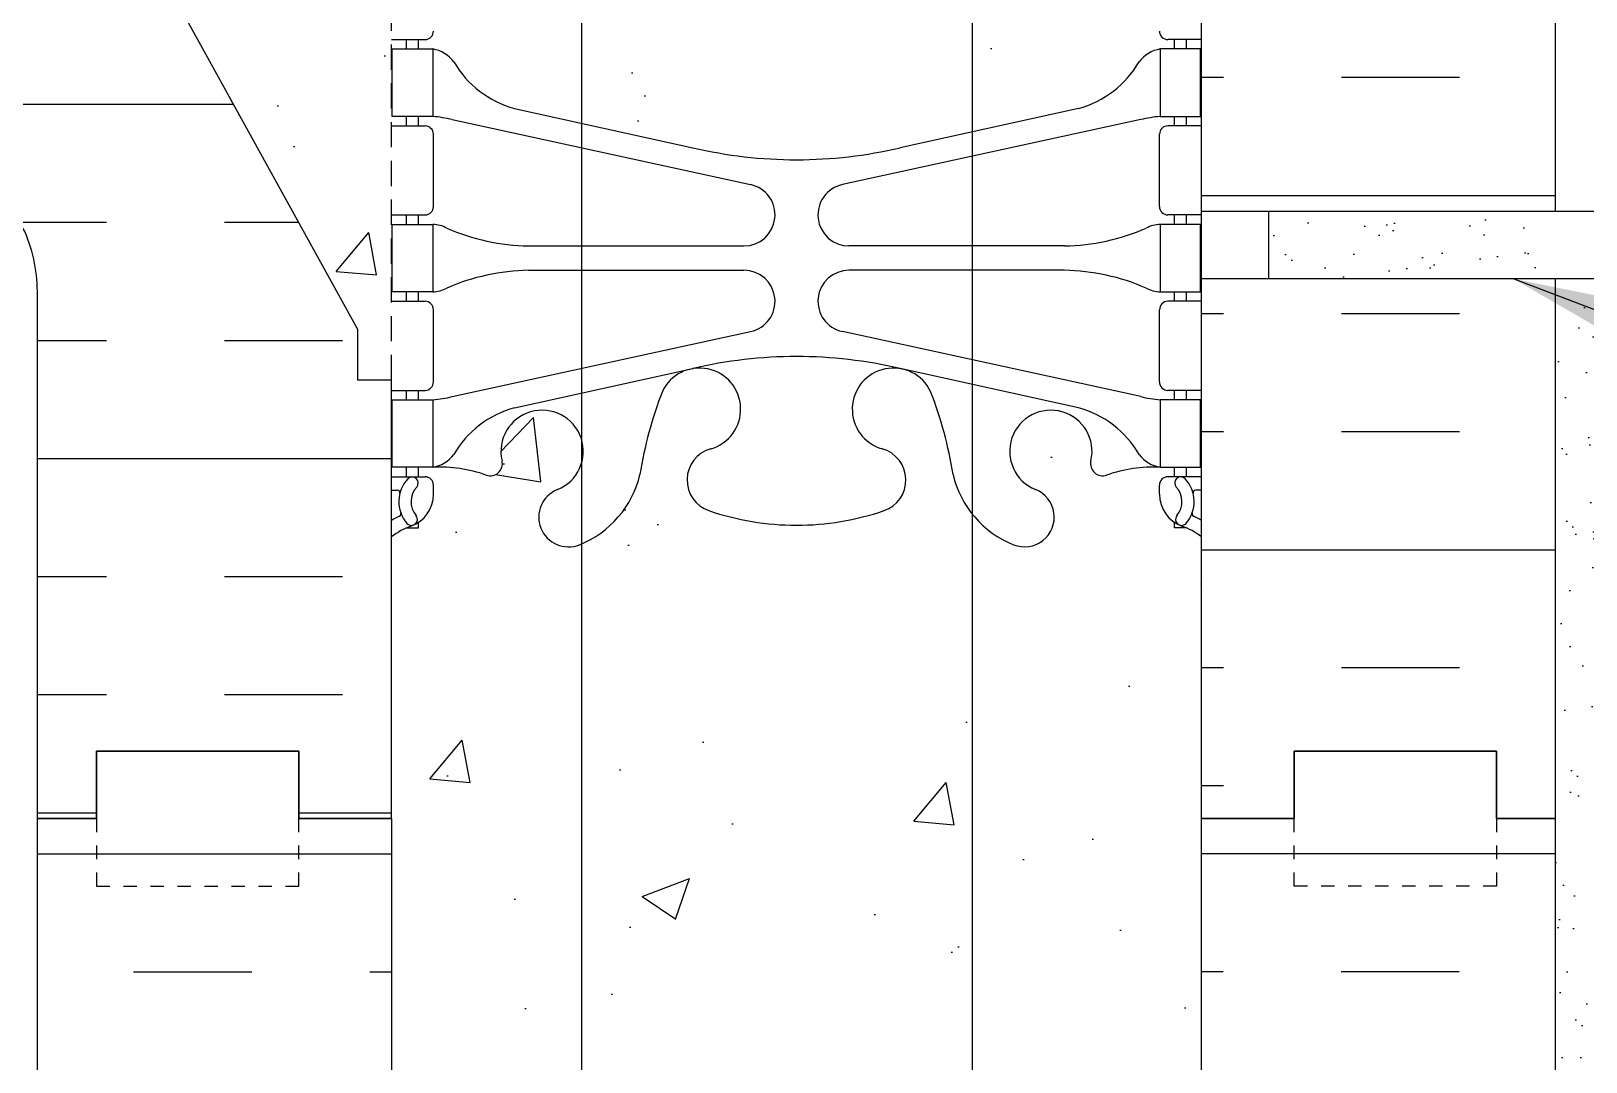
# Model space of a CAD drawing. Header units: inches. Extents: x 170.2 to 226, y 104.2 to 188.
# Drawn here: x 189.57 to 201.09, y 140.17 to 147.81 of the extents above; entities that cross this region are included whole.
import ezdxf

# ---------------------------------------------------------------- set-up
doc = ezdxf.new("R2010")
doc.units = ezdxf.units.IN
doc.header["$LTSCALE"] = 0.5
doc.header["$MEASUREMENT"] = 0
doc.linetypes.add('DASHED2', pattern=[0.375, 0.25, -0.125])
doc.linetypes.add('HIDDEN2', pattern=[0.1875, 0.125, -0.0625])
for name, color, linetype in [('HATCH', 12, 'Continuous'), ('Hidden2', 12, 'HIDDEN2'), ('line25', 2, 'Continuous'), ('LINE3', 3, 'Continuous'), ('LINE50', 5, 'Continuous'), ('LINE9', 9, 'Continuous'), ('TEXT', 4, 'Continuous'), ('Web_Edge', 9, 'Continuous')]:
    doc.layers.add(name, color=color, linetype=linetype)
doc.styles.add('DIM', font='romans.shx', dxfattribs={"width": 0.7})
doc.dimstyles.new('ext_12', dxfattribs={"dimscale": 12, "dimtxt": 0.075, "dimasz": 0.09375, "dimexe": 0.09375, "dimexo": 0.0625, "dimgap": 0.0625, "dimtad": 1, "dimdec": 1, "dimzin": 2, "dimdsep": 46, "dimlunit": 4, "dimtxsty": 'DIM', "dimcen": 0.09, "dimdle": 0.09375, "dimclrt": 4, "dimadec": 0, "dimazin": 0, "dimtfac": 1, "dimtdec": 1, "dimtmove": 2, "dimatfit": 3, "dimfxl": 1, "dimfrac": 2, "dimtolj": 1, "dimtzin": 0, "dimarcsym": 0})

msp = doc.modelspace()

# ---------------------------------------------------------------- hatches: boundary and pattern name
at = {"layer": 'HATCH'}
h = msp.add_hatch(dxfattribs=at)
h.set_pattern_fill('AR-CONC', color=256, scale=0.5)
h.set_pattern_definition([(49.99999999999999, (0, 0), (3.586300913003767, -0.3137606749129755), [0.375, -4.125]), (355, (0, 0), (-0.693756668065, 3.760960668500059), [0.3, -3.3]), (100.45144446, (0.298858405, -0.02614672), (2.89254423363556, 3.447199954843147), [0.3187009599999999, -3.505710559999999]), (46.18420000000001, (0, 1), (5.336206653357862, -0.8275964039653827), [0.5625, -6.1875]), (96.63563549, (0.444683725, 0.931033465), (4.673309728371142, 4.870593003872752), [0.47805171, -5.258568799999999]), (351.1841639899999, (0, 1), (4.673309725273866, 4.870593001349951), [0.45, -4.950000005]), (21, (0.5, 0.75), (2.984535260592308, -2.013094453326694), [0.375, -4.125]), (326.0000000000001, (0.5, 0.75), (1.216576659607909, 3.625750225234265), [0.3, -3.3]), (71.45144474, (0.74871127, 0.58224213), (4.201111883649856, 1.612655764031769), [0.31870095, -3.50571056]), (37.50000000000001, (0, 0), (0.06079927658645334, 1.664469269156557), [0, -3.26, 0, -3.35, 0, -3.3125]), (7.499999999999999, (0, 0), (1.315347687210743, 1.972058559411801), [0, -1.91, 0, -3.185, 0, -1.2625]), (327.5, (-1.115, 0), (2.669112180862045, -0.1127743586718988), [0, -1.25, 0, -3.9, 0, -5.175]), (317.5, (-1.615, 0), (2.915930846711931, 0.5005249116615886), [0, -1.625, 0, -2.59, 0, -3.675])])
h.paths.add_polyline_path([(198.2391711760428, 186.9755566616186), (195.2391711760423, 186.9755566616187), (195.2391711760423, 182.8594570690768, 0.05779469062711015), (196.0073119870345, 182.9485435591695), (197.3291675558657, 183.2390391254243, 0.1963228336439379), (197.7782984802264, 183.5852988455526, -0.1889729320647205), (197.9341675559149, 183.6801433339419), (198.0391675556965, 183.6801433339419), (198.039167555692, 183.750143333942), (197.9916675559065, 183.750143333942, -0.4142135623888804), (197.9291675559065, 183.8126433339454), (197.9291675559101, 183.8801433339555, -0.3178372451770513), (198.0958342225735, 184.1158455943363, 0.08241458984434114), (198.2391711760428, 184.1949520709054)])
h.paths.add_polyline_path([(195.2391711760423, 186.9755566616187), (194.1141711760428, 186.9755566616187), (193.1141711760428, 187.9755566616187), (193.1141711760428, 185.9755566616187), (192.2391711760428, 186.8505566616186), (192.2391711760428, 184.1949520709054, 0.0824145898443371), (192.3825081295121, 184.1158455943363, -0.3178372451770716), (192.5491747961754, 183.8801433339555), (192.5491747961791, 183.8126433339454, -0.4142135623888824), (192.4866747961791, 183.750143333942), (192.4391747963936, 183.750143333942), (192.439174796389, 183.6801433339419), (192.5441747961707, 183.6801433339419, -0.1889729320647585), (192.7000438718592, 183.5852988455525, 0.1963228336439242), (193.1491747962199, 183.2390391254243), (194.4710303650524, 182.9485435591692, 0.0577946906269307), (195.2391711760423, 182.8594570690768)])
h.paths.add_polyline_path([(195.2391711760422, 180.1508295988071, -0.08275514747006378), (194.5905780176711, 180.2589186825868, -0.7355925422305211), (194.6033628881062, 180.716965259726, 0.9554715931394028), (194.4650789041123, 181.3104351950088), (194.4454605721599, 181.3061238023091, 0.2232530870738323), (194.2451327887811, 181.1412699513733, 0.05315652255485896), (194.0792933345641, 180.5271883194584, -0.2386121878492177), (193.6458962783777, 180.0126270764472), (193.6458962783777, 175.762144204878, -0.3192906472721732), (194.0974602030187, 175.0261739365133, 0.1048804382404767), (194.2698560366134, 174.2143625091832, 1.422913243113896), (194.6033628881051, 174.6814473009429, -0.7355925422348898), (194.5905780176703, 175.1394938780829, -0.08275514747015925), (195.2391711760421, 175.2475829618626)])
h.paths.add_polyline_path([(193.6458962783777, 180.0130967613405, -1.038050960722286), (193.4674568903284, 180.4149544890691, 0.2273311351910587), (193.6458962783777, 180.6091326458628), (193.6458962783777, 180.7871378667699, 0.9686785887653604), (193.0573767364631, 180.6278639205182, -0.6014354320894572), (192.9378732662395, 180.5229805780943, 0.1004604156424199), (192.5441747961712, 180.5801433339421), (192.4391747961862, 180.5801433339421), (192.4391747961817, 180.5101433339422), (192.4866747961795, 180.5101433339422, -0.414213562388949), (192.5491747961795, 180.4476433339388), (192.5491747961759, 180.3801433339287, -0.2490694201798242), (192.4391747961598, 180.1730201821592), (192.4391747961571, 180.1312941222351), (192.3491747961566, 180.131294122242, 0.06439757034050561), (192.2391711760428, 180.0653345969783), (192.2391711760428, 177.9763160784086), (192.2391711760428, 177.2475829618648), (192.3141711760403, 177.4775829618578, -0.6000000000330422), (192.4141711760421, 177.4775829618622), (192.4630842195203, 177.3275829618621), (192.5891711760418, 177.3275829618622, -0.4142135623739119), (192.6391711760419, 177.2775829618621), (192.639171176042, 177.2475829618621), (192.7391711760419, 177.2475829618622), (192.7391711760385, 175.7322684835382, 0.2589583704863569), (192.998311717012, 175.2654700526331, -0.311310413432918), (193.054871213557, 175.1353261643567, 0.9500264016865876), (193.6458962783777, 174.9876334145584), (193.6458962783777, 175.1656386354599, 0.2273311351935495), (193.4674568903275, 175.3598167922564, -1.03805096072111), (193.6458962783777, 175.7616745199846)])
h.paths.add_polyline_path([(198.2391711760428, 180.0653345969783, 0.06439757034051131), (198.129167555929, 180.131294122242), (198.0391675559285, 180.1312941222351), (198.0391675559257, 180.1730201821592, -0.2490694201798128), (197.9291675559097, 180.3801433339287), (197.929167555906, 180.4476433339388, -0.414213562388949), (197.9916675559061, 180.5101433339422), (198.0391675559039, 180.5101433339422), (198.0391675558994, 180.5801433339421), (197.9341675559144, 180.5801433339421, 0.100460415641974), (197.5404690858477, 180.5229805780949, -0.6014354320977887), (197.4209656156222, 180.6278639205183, 2.182094824738477), (197.0108854617572, 180.4149544890692, -1), (196.8474568903284, 180.0064314150075, -0.2443795113558949), (196.3990490175215, 180.5271883194584, 0.05315652255485964), (196.2332095633045, 181.1412699513733, 0.2232530870738489), (196.0328817799257, 181.3061238023091), (196.0132634479733, 181.3104351950088, 0.9554715931100077), (195.8749794639796, 180.7169652597268, -0.7355925422348748), (195.8877643344145, 180.2589186825868, -0.0827551474702068), (195.2391711760422, 180.1508295988071), (195.2391711760421, 175.2475829618626, -0.08275514747010906), (195.8877643344136, 175.1394938780829, -0.7355925422305314), (195.8749794639785, 174.6814473009437, 1.422913243111086), (196.2084863154711, 174.2143625091841, 0.1048804382402844), (196.3808821490651, 175.0261739365129, -0.3253062266842917), (196.8474568903275, 175.7683398663175, -1), (197.0108854617563, 175.359816792256, 2.127292751064718), (197.4234711385268, 175.1353261643565, -0.3113104134334396), (197.4800306350719, 175.2654700526331, 0.2589583704863615), (197.7391711760454, 175.7322684835382), (197.739171176042, 177.2475829618622), (197.8391711760418, 177.2475829618621), (197.839171176042, 177.2775829618624, -0.414213562372247), (197.8891711760421, 177.3275829618622), (198.0152581325636, 177.3275829618621), (198.0641711760418, 177.4775829618622, -0.6000000000330422), (198.1641711760436, 177.4775829618578), (198.2391711760428, 177.2475829618596)])
h.paths.add_polyline_path([(196.1451424811193, 174.3878628572184, -1), (195.7701424811193, 174.3878628572184, -1)], flags=16)
h.paths.add_polyline_path([(197.7391711760533, 170.4295358607662, 0.2910966595426474), (197.4511096119971, 170.8823957721834), (196.1928941188229, 171.4712406157653, 0.09336927207731868), (195.3860457777061, 171.6785720846253, 0.0163324644057855), (195.2391711760421, 171.6833710143841), (195.239171176042, 166.2692611424335, 0.1098692816784815), (196.1928941188221, 166.4813915410515), (197.4511096119971, 167.0702363846337, 0.2910966595426477), (197.7391711760533, 167.523096296051), (197.7391711760555, 168.6639660784087), (197.6191711760562, 168.8639660784085), (197.6191711760562, 168.9763160784088), (197.6191711760562, 169.0886660784086), (197.7391711760555, 169.2886660784084)])
h.paths.add_polyline_path([(195.2391711760421, 171.6833710143841, 0.1098692816785053), (194.2854482332617, 171.4712406157661), (193.6458962783777, 171.171930304552), (193.6458962783777, 166.7807018522654), (194.2854482332617, 166.4813915410515, 0.1098692816784954), (195.239171176042, 166.2692611424335)])
h.paths.add_polyline_path([(193.6458962783777, 171.1719303045517), (193.0272327400868, 170.8823957721834, 0.2910966595426463), (192.7391711760306, 170.4295358607662), (192.7391711760284, 169.2886660784084), (192.8591711760277, 169.0886660784086), (192.8591711760277, 168.9763160784083), (192.8591711760277, 168.8639660784085), (192.7391711760284, 168.6639660784087), (192.7391711760306, 167.523096296051, 0.2910966595426472), (193.0272327400868, 167.0702363846337), (193.6458962783777, 166.7807018522654)])
h.paths.add_polyline_path([(194.2698560366135, 163.7382696476345, 0.0627287239404695), (194.1255046129344, 163.2597034871752, -0.2357490062237569), (194.232075105487, 163.2019136876197, -0.3986664091656072), (194.6445624609808, 163.286052492078, 1.319472644052045)], flags=17)
h.paths.add_polyline_path([(196.2084863154705, 163.7382696476344, 1.425079763089327), (195.8758200997765, 163.270949460392, -0.424188326492524), (196.3103292409633, 163.2019136876197, -0.07949331225760456), (196.3548104990881, 163.2478305822637, 0.06423925011241569)], flags=17)
h.paths.add_polyline_path([(210.8868088103807, 161.5926111174936), (208.8868088103807, 161.5926111174936), (209.8868088103807, 162.5926111174936), (209.8868088103808, 163.2263160784086), (198.239171176042, 163.2263160784086), (196.3581986286968, 163.2263160784086, 0.06697343993115808), (196.2084863154705, 163.7382696476344, 1.422913243113942), (195.8749794639787, 163.2711848558747, -0.1025175382517898), (195.9614215700561, 163.2263160784086), (194.5169207820277, 163.2263160784086, -0.1025175382516083), (194.6033628881054, 163.2711848558739, 0.03594814082787749), (194.6445624609807, 163.286052492078, 0.3986664091654625), (194.232075105487, 163.2019136876198, 0.2357490062236523), (194.1255046129344, 163.2597034871752, 0.004226957871032206), (194.120143723387, 163.2263160784086), (193.6458962783777, 163.2263160784086), (193.6458962783777, 158.0780185760887), (195.1956731491226, 157.8013294824734, -0.005437735705983634), (195.2391711760428, 157.8018025580101, -0.08275514747013488), (195.8877643344145, 157.6937134742303, -0.246308131547253), (196.0409461671781, 157.5317455844484, -0.07218493996001332), (196.3654088632067, 157.2482526952796, 0.01503308039132504), (196.3990490175215, 157.4254438373586, -0.2443795113559881), (196.8474568903285, 157.9462007418096, -1), (197.0108854617572, 157.537677667748, 2.182094824737271), (197.4209656156224, 157.3247682362989, -0.6014354321464555), (197.5404690858598, 157.4296515787179, 0.1004604156387411), (197.9341675559144, 157.372488822875), (198.0391675558994, 157.372488822875), (198.0391675559039, 157.442488822875), (197.9916675559061, 157.442488822875, -0.4142135623889885), (197.929167555906, 157.5049888228784), (197.9291675559097, 157.5724888228885, -0.2490694201798201), (198.0391675559257, 157.7796119746579), (198.0391675559285, 157.8213380345821), (198.129167555929, 157.8213380345752, 0.06439757034050561), (198.2391711760428, 157.8872975598388), (198.2391711760428, 159.9763160784086), (198.9266711760428, 159.9763160784086), (198.9266711760428, 160.4763160784085), (209.8868088103807, 160.4763160784085), (209.8868088103807, 160.5926111174936)])
h.paths.add_polyline_path([(193.6458962783777, 160.0595241328125, 0.2343081330711315), (193.4877690265519, 159.9744109083052, 0.520567049999758), (193.1563030151283, 159.9744109083051, 0.5205670499997861), (192.6550619925703, 159.9744109083049, 0.5205670500008666), (192.4327370745453, 159.9744109083053, 0.5645598313036906), (192.2391711760428, 159.9763160784086), (192.2391711760428, 158.3291679517687), (193.6458962783777, 158.0780185760887)])
h.paths.add_polyline_path([(193.6458962783777, 163.2263160784086), (192.2391711760428, 163.2263160784086), (192.2391711760428, 162.8713160784023), (192.6041237702842, 162.8713160784023), (192.6041237702842, 161.6713160784023), (192.2391711760428, 161.6713160784023), (192.2391711760428, 159.9763160784086, -0.5645598313033837), (192.4327370745452, 159.9744109083049, -0.5205670500009917), (192.6550619925703, 159.9744109083049, -0.5205670499997912), (193.1563030151283, 159.9744109083051, -0.52056704999996), (193.487769026552, 159.9744109083053, -0.2343081330709833), (193.6458962783777, 160.0595241328125)])
edge = h.paths.add_edge_path()
edge.add_line((214.1294873665327, 161.5986044461525), (213.8068705051443, 161.5986044461525))
edge.add_line((213.8068705051443, 161.5986044461525), (213.8068705051443, 161.7236044461525))
edge.add_line((213.8068705051443, 161.7236044461525), (214.1506057701018, 161.7236044461525))
edge.add_arc((214.0324184474864, 161.3486044461525), 0.3931834727287003, -69.73217043264378, 72.50691044596601, ccw=False)
edge.add_line((214.1686207375763, 160.979765484814), (213.7370557292987, 160.8580136524218))
edge.add_arc((213.7949920934994, 160.7263160784085), 0.1438779805869618, 113.745642311675, 240.3185331574021)
edge.add_line((213.7237469301703, 160.6013160784085), (214.1918240845408, 160.6013160784085))
edge.add_arc((214.2206009489309, 160.139467270862), 0.4627444531880684, 46.71372288542051, 93.56537488610309, ccw=False)
edge.add_line((214.537878918243, 160.4763160784085), (217.446895832849, 160.4763160784085))
edge.add_line((217.446895832849, 160.4763160784085), (217.446895832849, 161.2493779715378))
edge.add_spline(control_points=[(217.446895832849, 161.2493779715378), (216.4049002779124, 161.809740921309), (214.6144128376358, 162.7726268173268), (212.6909073157221, 162.2190102768039), (211.8868088103807, 161.9875774955121)], knot_values=[0, 0, 0, 0, 3.379125181224174, 5.806436666106756, 5.806436666106756, 5.806436666106756, 5.806436666106756], degree=3, periodic=0)
edge.add_line((211.8868088103807, 161.9875774955121), (210.8868088103807, 160.9875774955121))
edge.add_line((210.8868088103807, 160.9875774955121), (210.8868088103807, 160.4763160784085))
edge.add_line((210.8868088103807, 160.4763160784085), (211.2846263531986, 160.4763160784085))
edge.add_line((211.2846263531986, 160.4763160784085), (213.6960205397855, 160.4763160784085))
edge.add_arc((213.7949920934994, 160.7263160784085), 0.2688779805869724, 111.5979298619772, 248.4020701380228, ccw=False)
edge.add_line((213.6960205397855, 160.9763160784085), (214.1294873665327, 161.0986044461525))
edge.add_arc((214.0324184474864, 161.3486044461525), 0.2681834727286977, 291.2199802111346, 428.7800197888654)
edge = h.paths.add_edge_path()
edge.add_line((217.446895832849, 163.2263160784086), (210.8868088103807, 163.2263160784086))
edge.add_line((210.8868088103807, 163.2263160784086), (210.8868088103807, 162.9875774955121))
edge.add_line((210.8868088103807, 162.9875774955121), (209.8868088103807, 161.9875774955121))
edge.add_line((209.8868088103807, 161.9875774955121), (211.8868088103807, 161.9875774955121))
edge.add_spline(control_points=[(211.8868088103807, 161.9875774955121), (212.6909073157221, 162.2190102768039), (214.6144128376358, 162.7726268173268), (216.4049002779124, 161.809740921309), (217.446895832849, 161.2493779715378)], knot_values=[0, 0, 0, 0, 2.427311484882582, 5.806436666106756, 5.806436666106756, 5.806436666106756, 5.806436666106756], degree=3, periodic=0)
edge.add_line((217.446895832849, 161.2493779715378), (217.446895832849, 163.2263160784086))
h.paths.add_polyline_path([(193.6458962783777, 157.9395353954766), (193.6458962783777, 158.0780185760887), (192.2391711760428, 158.3291679517687), (192.2391711760428, 157.8872975598388, 0.06439757034050582), (192.3491747961566, 157.8213380345752), (192.4391747961571, 157.8213380345821), (192.4391747961598, 157.7796119746579, -0.2490694201798088), (192.5491747961759, 157.5724888228885), (192.5491747961795, 157.5049888228784, -0.4142135623889448), (192.4866747961795, 157.442488822875), (192.4391747961817, 157.442488822875), (192.4391747961862, 157.372488822875), (192.5441747961712, 157.372488822875, 0.1004604156425791), (192.9378732662401, 157.4296515787231, -0.6014354320887386), (193.0573767364633, 157.3247682362989, 0.9686785887551675), (193.6458962783777, 157.1654942900473), (193.6458962783777, 157.3434995109542, 0.2273311351910821), (193.4674568903284, 157.537677667748, -1.038050960719399)])
h.paths.add_polyline_path([(194.5905780176711, 157.6937134742303, -0.0772826345306802), (195.1956731491226, 157.8013294824734), (193.6458962783777, 158.0780185760887), (193.6458962783777, 157.9400050803699, -0.2386121878491992), (194.0792933345641, 157.4254438373587, 0.05315652255484549), (194.2451327887811, 156.8113622054441, 0.2232530870739651), (194.4454605721599, 156.6465083545081), (194.4650789041123, 156.6421969618084, 0.9554715931099856), (194.603362888106, 157.2356668970903, -0.7355925422348599)])
h.paths.add_polyline_path([(196.3654088632067, 157.2482526952796, 0.07218493996002778), (196.0409461671781, 157.5317455844484, -0.4142327217815275), (195.8749794639794, 157.2356668970911, 0.9554715931394011), (196.0132634479733, 156.6421969618084), (196.0328817799257, 156.6465083545081, 0.2232530870745848), (196.2332095633048, 156.8113622054448, 0.03809300180659055)])
h.paths.add_polyline_path([(196.1451424811202, 156.942082453366, -1), (195.7701424811202, 156.942082453366, -1)], flags=16)
h.paths.add_polyline_path([(196.5409068285816, 154.8868239438527), (196.0073119870331, 155.004088597648, 0.05779469062699608), (195.2391711760423, 155.0931750877404, 0.05779469062693109), (194.4710303650525, 155.004088597648), (193.6458962783777, 154.8227542677887), (193.6458962783777, 147.1298778890285), (194.4710303650524, 146.9485435591693, 0.05779469062700325), (195.2391711760432, 146.8594570690768, 0.05779469062692916), (196.0073119870331, 146.9485435591692), (196.5409068285816, 147.0658082129644)])
h.paths.add_polyline_path([(198.2391711760428, 153.7576800859117, 0.08241458984433357), (198.0958342225735, 153.8367865624808, -0.3178372451770669), (197.9291675559101, 154.0724888228617), (197.9291675559065, 154.1399888228718, -0.4142135623888782), (197.9916675559065, 154.2024888228752), (198.039167555692, 154.2024888228752), (198.0391675556965, 154.2724888228752), (197.9341675559149, 154.2724888228752, -0.1889729320644199), (197.7782984802266, 154.3673333112643, 0.1963228336440509), (197.3291675558657, 154.7135930313929), (196.5409068285816, 154.8868239438527), (196.5409068285816, 147.0658082129644), (197.3291675558657, 147.2390391254243, 0.1963228336441357), (197.7782984802267, 147.585298845553, -0.1889729320641777), (197.9341675559149, 147.680143333942), (198.0391675556965, 147.680143333942), (198.039167555692, 147.750143333942), (197.9916675559065, 147.750143333942, -0.4142135623889219), (197.9291675559065, 147.8126433339454), (197.9291675559101, 147.8801433339555, -0.3178372451770513), (198.0958342225735, 148.1158455943363, 0.08241458984433983), (198.2391711760428, 148.1949520709055)])
h.paths.add_polyline_path([(193.6458962783777, 154.8227542677887), (193.1491747962199, 154.7135930313929, 0.1963228336436682), (192.7000438718596, 154.3673333112652, -0.1889729320655089), (192.5441747961707, 154.2724888228752), (192.439174796389, 154.2724888228752), (192.4391747963936, 154.2024888228752), (192.4866747961791, 154.2024888228752, -0.4142135623888554), (192.5491747961791, 154.1399888228718), (192.5491747961754, 154.0724888228617, -0.3178372451770515), (192.3825081295121, 153.8367865624809, 0.08241458984433883), (192.2391711760428, 153.7576800859117), (192.2391711760428, 148.1949520709055, 0.08241458984433321), (192.3825081295121, 148.1158455943363, -0.317837245177074), (192.5491747961754, 147.8801433339555), (192.5491747961791, 147.8126433339454, -0.4142135623888782), (192.4866747961791, 147.750143333942), (192.4391747963936, 147.750143333942), (192.439174796389, 147.680143333942), (192.5441747961707, 147.680143333942, -0.1889729320696519), (192.7000438718617, 147.5852988455482, 0.1963228336422302), (193.14917479622, 147.2390391254243), (193.6458962783777, 147.1298778890285)])
h.paths.add_polyline_path([(192.2391711760428, 158.3291679517687), (187.9747969669719, 159.0905071206627, 0.0899650851597513), (187.6141711760428, 159.1127812395451), (187.6141711760428, 158.4763160784086, -1), (187.1141711760428, 158.4763160784086), (187.1141711760428, 159.9763160784086), (185.8141711760426, 159.9763160784086), (185.8141711760426, 159.9755566616186), (185.8141711760426, 158.2263160784091, 0.07957910678398888), (186.8141711760431, 154.9763160784078), (191.9891711760428, 145.6013160784088), (191.9891711760428, 145.2263160784088), (192.2391711760428, 145.2263160784088)])
h.paths.add_polyline_path([(190.0516711760428, 159.9763160784086), (189.6141711760428, 159.9763160784086), (187.6141711760428, 159.9763160784086), (187.6141711760428, 159.1127812395451, -0.08996508515975701), (187.9747969669719, 159.0905071206627), (192.2391711760428, 158.3291679517687), (192.2391711760428, 159.9763160784086), (191.5516711760428, 159.9763160784086), (191.5516711760428, 159.4763160784086), (190.0516711760428, 159.4763160784086)], flags=17)
h.paths.add_polyline_path([(196.5409068285816, 136.8868239438527), (196.0073119870331, 137.004088597648, 0.0577946906269964), (195.2391711760423, 137.0931750877404, 0.05779469062692916), (194.4710303650525, 137.004088597648), (193.1491747962199, 136.7135930313929, 0.1963228336444608), (192.7000438718583, 136.3673333112635, -0.1889729320632144), (192.5441747961707, 136.2724888228752), (192.439174796389, 136.2724888228752), (192.4391747963936, 136.2024888228752), (192.4866747961791, 136.2024888228752, -0.4142135623888782), (192.5491747961791, 136.1399888228718), (192.5491747961754, 136.0724888228617, -0.3178372451770511), (192.3825081295121, 135.8367865624809, 0.08241458984433987), (192.2391711760428, 135.7576800859117), (192.2391711760428, 132.9763160784086), (194.2391711760428, 132.9763160784086), (195.2391711760428, 131.9763160784086), (195.2391711760428, 133.9763160784086), (196.2391711760428, 132.9763160784086), (196.5409068285816, 132.9763160784086)])
h.paths.add_polyline_path([(198.2391711760428, 135.7576800859117, 0.08241458984433331), (198.0958342225735, 135.8367865624808, -0.317837245177074), (197.9291675559101, 136.0724888228617), (197.9291675559065, 136.1399888228718, -0.4142135623888782), (197.9916675559065, 136.2024888228752), (198.039167555692, 136.2024888228752), (198.0391675556965, 136.2724888228752), (197.9341675559149, 136.2724888228752, -0.1889729320681425), (197.7782984802247, 136.3673333112676, 0.1963228336427238), (197.3291675558657, 136.7135930313929), (196.5409068285816, 136.8868239438527), (196.5409068285816, 132.9763160784086), (198.2391711760428, 132.9763160784086)])
h.paths.add_polyline_path([(196.5409068285816, 144.2346401635911, -0.110433860063496), (196.3990490175216, 144.5271883194576, 0.05315652255492415), (196.2332095633045, 145.1412699513733, 0.2232530870738503), (196.0328817799257, 145.3061238023091), (196.0132634479733, 145.3104351950088, 0.9554715931099903), (195.8749794639796, 144.7169652597269, -0.7355925422349215), (195.8877643344145, 144.2589186825869, -0.08275514747013533), (195.2391711760428, 144.1508295988071, -0.08275514747013497), (194.5905780176711, 144.2589186825869, -0.7355925422305108), (194.6033628881062, 144.716965259726, 0.9554715931394495), (194.4650789041121, 145.3104351950088), (194.4454605721598, 145.3061238023091, 0.2232530870737053), (194.2451327887811, 145.1412699513734, 0.0531565225548542), (194.0792933345641, 144.5271883194586, -0.2386121878492507), (193.6458962783777, 144.0126270764472), (193.6458962783777, 139.9400050803699, -0.2386121878486154), (194.0792933345638, 139.4254438373604, 0.05315652255507546), (194.2451327887815, 138.8113622054431, 0.2232530870728699), (194.4454605721597, 138.6465083545081), (194.4650789041124, 138.6421969618084, 0.9554715931096219), (194.603362888106, 139.2356668970903, -0.73559254223484), (194.5905780176711, 139.6937134742303, -0.08275514747013826), (195.2391711760428, 139.8018025580101, -0.08275514747013751), (195.8877643344145, 139.6937134742303, -0.7355925422305112), (195.8749794639793, 139.2356668970911, 0.9554715931393589), (196.0132634479732, 138.6421969618084), (196.0328817799257, 138.6465083545081, 0.2232530870662043), (196.2332095633011, 138.8113622054353, 0.05315652255558043), (196.3990490175214, 139.4254438373582, -0.1104338600639648), (196.5409068285816, 139.717991993226)])
h.paths.add_polyline_path([(198.2391711760428, 141.9763160784086), (198.2391711760428, 144.0653345969784, 0.06439757034050518), (198.129167555929, 144.131294122242), (198.0391675559285, 144.1312941222351), (198.0391675559257, 144.1730201821593, -0.2490694201798163), (197.9291675559097, 144.3801433339287), (197.929167555906, 144.4476433339388, -0.4142135623889448), (197.9916675559061, 144.5101433339422), (198.0391675559039, 144.5101433339422), (198.0391675558994, 144.5801433339422), (197.9341675559144, 144.5801433339422, 0.1004604156425705), (197.5404690858455, 144.5229805780941, -0.6014354320888434), (197.4209656156222, 144.6278639205183, 2.182094824738449), (197.0108854617572, 144.4149544890692, -1), (196.8474568903284, 144.0064314150076, -0.1304257507683982), (196.5409068285816, 144.2346401635912), (196.5409068285816, 139.717991993226, -0.1304257507684254), (196.8474568903285, 139.9462007418096, -1), (197.0108854617572, 139.537677667748, 2.182094824737265), (197.4209656156224, 139.3247682362989, -0.6014354320607948), (197.5404690858392, 139.4296515787253, 0.1004604156442677), (197.9341675559144, 139.372488822875), (198.0391675558994, 139.372488822875), (198.0391675559039, 139.442488822875), (197.991667555906, 139.442488822875, -0.4142135623889219), (197.929167555906, 139.5049888228784), (197.9291675559097, 139.5724888228885, -0.2490694201798164), (198.0391675559257, 139.7796119746579), (198.0391675559285, 139.8213380345821), (198.129167555929, 139.8213380345752, 0.06439757034050002), (198.2391711760428, 139.8872975598388)])
h.paths.add_polyline_path([(197.311671176043, 139.2544969005008, -1), (196.936671176043, 139.2544969005008, -1)], flags=16)
h.paths.add_polyline_path([(193.6458962783777, 144.0126270764472, -0.005449549744213109), (193.6308854617571, 144.0064314150076, -1), (193.4674568903284, 144.4149544890691, 0.2273311351911567), (193.6458962783777, 144.609132645863), (193.6458962783777, 144.7871378667699, 0.9686785887655058), (193.0573767364631, 144.6278639205183, -0.6014354321858051), (192.9378732662163, 144.5229805781026, 0.100460415636204), (192.5441747961712, 144.5801433339422), (192.4391747961862, 144.5801433339422), (192.4391747961817, 144.5101433339422), (192.4866747961795, 144.5101433339422, -0.4142135623889219), (192.5491747961795, 144.4476433339388), (192.5491747961759, 144.3801433339287, -0.2490694201798163), (192.4391747961598, 144.1730201821593), (192.4391747961571, 144.1312941222351), (192.3491747961566, 144.131294122242, 0.06439757034050518), (192.2391711760428, 144.0653345969784), (192.2391711760428, 141.9763160784088), (192.2391711760428, 139.8872975598388, 0.06439757034050002), (192.3491747961566, 139.8213380345752), (192.4391747961571, 139.8213380345821), (192.4391747961598, 139.7796119746579, -0.2490694201798163), (192.5491747961759, 139.5724888228885), (192.5491747961795, 139.5049888228784, -0.4142135623889448), (192.4866747961795, 139.442488822875), (192.4391747961817, 139.442488822875), (192.4391747961862, 139.372488822875), (192.5441747961712, 139.372488822875, 0.1004604156413401), (192.9378732662355, 139.4296515787213, -0.6014354321073737), (193.0573767364633, 139.3247682362989, 0.9686785887551469), (193.6458962783777, 139.1654942900473), (193.6458962783777, 139.3434995109542, 0.2273311351911201), (193.4674568903284, 139.537677667748, -1), (193.6308854617572, 139.9462007418096, -0.005449549744188229), (193.6458962783777, 139.9400050803699)])
h = msp.add_hatch(dxfattribs=at)
h.set_pattern_fill('INSUL', color=256, scale=7, style=0)
h.set_pattern_definition([(180, (3124.400752887528, -255.0331979843031), (0, 2.625), []), (180, (3124.400752887528, -254.1581979843031), (0, 2.625), [0.875, -0.875]), (180, (3124.400752887528, -253.2831979843031), (0, 2.625), [0.875, -0.875])])
h.paths.add_polyline_path([(200.8641711760428, 141.9763160784086), (200.4266711760428, 141.9763160784086), (200.4266711760423, 142.4763160784085), (198.9266711760428, 142.4763160784086), (198.9266711760428, 141.9763160784086), (198.2391711760428, 141.9763160784085), (198.2391711760428, 159.9763160784086), (198.9266711760428, 159.9763160784085), (198.9266711760428, 160.4763160784085), (200.4266711760423, 160.4763160784086), (200.4266711760428, 159.9763160784085), (200.8641711760428, 159.9763160784086)])
h = msp.add_hatch(dxfattribs=at)
h.set_pattern_fill('INSUL', color=256, scale=7, style=0)
h.set_pattern_definition([(0, (-2810.251594478542, -280.6059643901384), (0, 2.625), []), (0, (-2810.251594478542, -279.7309643901384), (0, 2.625), [0.875, -0.875]), (0, (-2810.251594478542, -278.8559643901384), (0, 2.625), [0.875, -0.875])])
h.paths.add_polyline_path([(186.8141711760426, 154.9763160784086, -0.0795791067839556), (185.8141711760426, 158.2263160784086), (185.8141711760426, 159.9763160784087), (185.1141711760428, 159.9763160784086), (185.1141711760428, 154.9763160784086, 0.1316524975873954), (185.7840441571206, 152.4763160784086), (189.5220495788771, 146.3263160784088, -0.1043800181721882), (189.6141711760432, 145.8513160784088), (189.6141711760428, 141.9763160784088), (190.0516711760428, 141.9763160784088), (190.0516711760428, 142.4763160784087), (191.5516711760428, 142.4763160784088), (191.5516711760428, 141.9763160784088), (192.2391711760428, 141.9763160784087), (192.2391711760428, 145.2263160784087), (191.9891711760428, 145.2263160784087), (191.9891711760428, 145.6013160784087)])
h = msp.add_hatch(dxfattribs=at)
h.set_pattern_fill('AR-SAND', color=256, scale=0.25, style=0)
h.set_pattern_definition([(37.50000000000001, (136.4172230063947, 52.91942232825852), (-0.01574833952740204, 0.4817059422532897), [0, -0.38, 0, -0.425, 0, -0.40625]), (7.499999999999999, (136.4172230063947, 52.91942232825852), (0.4424441763169318, 0.7055365163074351), [0, -0.205, 0, -0.3425, 0, -0.13125]), (327.5, (136.1097230063947, 52.91942232825852), (0.7785354654378738, 0.001414763384241124), [0, -0.125, 0, -0.45, 0, -0.5875]), (317.5, (136.1097230063947, 52.91942232825852), (0.7515316511430733, 0.2194188912335623), [0, -0.0625, 0, -0.295, 0, -0.3375])])
h.paths.add_polyline_path([(200.8641711760428, 146.4763160784085), (198.7391711760427, 146.4763160784085), (198.7391711760427, 145.9763160784086), (200.8641711760428, 145.9763160784086)])
h = msp.add_hatch(dxfattribs=at)
h.set_pattern_fill('AR-SAND', color=256, scale=0.25, style=0)
h.set_pattern_definition([(37.50000000000001, (136.4172230063947, 54.66942232825858), (-0.01574833952740204, 0.4817059422532897), [0, -0.38, 0, -0.425, 0, -0.40625]), (7.499999999999999, (136.4172230063947, 54.66942232825858), (0.4424441763169318, 0.7055365163074351), [0, -0.205, 0, -0.3425, 0, -0.13125]), (327.5, (136.1097230063947, 54.66942232825858), (0.7785354654378738, 0.001414763384241124), [0, -0.125, 0, -0.45, 0, -0.5875]), (317.5, (136.1097230063947, 54.66942232825858), (0.7515316511430733, 0.2194188912335623), [0, -0.0625, 0, -0.295, 0, -0.3375])])
h.paths.add_polyline_path([(201.3641711760428, 145.9763160784086), (200.8641711760428, 145.9763160784086), (200.8641711760428, 132.9763160784086), (201.3641711760428, 132.9763160784086)])

# ---------------------------------------------------------------- linework, layer by layer
for p, q in [((189.6141711760426, 141.7168020156969), (192.2391711760426, 141.7168020156969)), ((200.8641711760426, 141.7168020156973), (198.2391711760426, 141.7168020156973)), ((190.3275894645582, 140.8418020156969), (191.2025894645582, 140.8418020156969)), ((192.0775894645582, 140.8418020156969), (192.2391711760426, 140.8418020156969)), ((198.4007528875269, 140.8418020156973), (198.2391711760426, 140.8418020156973)), ((200.1507528875269, 140.8418020156973), (199.2757528875269, 140.8418020156973))]:
    msp.add_line(p, q, dxfattribs=at)
at = {"layer": 'Hidden2', "ltscale": 3}
msp.add_line((192.2391711760428, 145.2263160784088), (192.2391711760428, 159.9763160784085), dxfattribs=at)
at = {"layer": 'line25'}
for p, q in [((198.2391711760428, 141.9763160784086), (198.2391711760428, 159.9763160784086)), ((191.9891711760428, 145.6013160784088), (186.8141711760426, 154.9763160784086)), ((198.7391711760427, 145.9763160784086), (198.7391711760427, 146.4763160784085)), ((191.9891711760428, 145.2263160784088), (191.9891711760428, 145.6013160784088)), ((192.2391711760428, 145.2263160784088), (191.9891711760428, 145.2263160784088)), ((192.2391711760428, 141.9763160784088), (192.2391711760428, 145.2263160784088)), ((192.2391711760428, 141.9763160784086), (192.2391711760428, 132.9763160784086)), ((198.2391711760428, 132.9763160784086), (198.2391711760428, 141.9763160784086))]:
    msp.add_line(p, q, dxfattribs=at)
at = {"layer": 'LINE3'}
for p, q in [((193.6458962783777, 181.716810301851), (193.6458962783777, 137.3199793840371)), ((196.5409068285816, 158.1743269540076), (196.5409068285816, 132.9763160784086))]:
    msp.add_line(p, q, dxfattribs=at)
at = {"layer": 'LINE50'}
for p, q in [((200.8641711760428, 146.4763160784085), (200.8641711760428, 159.9763160784086)), ((200.8641711760428, 141.9763160784086), (200.8641711760428, 145.9763160784086)), ((189.6141711760428, 132.9763160784086), (189.6141711760428, 141.9763160784086)), ((200.8641711760428, 132.9763160784086), (200.8641711760428, 141.9763160784086))]:
    msp.add_line(p, q, dxfattribs=at)
msp.add_lwpolyline([(189.6141711760428, 141.9763160784088), (189.6141711760432, 145.8513160784088, 0.1043800181721882), (189.5220495788771, 146.3263160784088), (185.7840441571206, 152.4763160784086, -0.1316524975873954), (185.1141711760428, 154.9763160784086), (185.1141711760428, 159.9763160784086), (185.8141711760426, 159.9763160784086)], format="xyb", dxfattribs=at)
for points in [[(192.2391711760428, 141.9763160784088), (191.5516711760428, 141.9763160784088), (191.5516711760428, 142.4763160784088), (190.0516711760428, 142.4763160784088), (190.0516711760428, 141.9763160784088), (189.6141711760428, 141.9763160784088)], [(189.6141711760428, 141.9763160784086), (190.0516711760428, 141.9763160784086), (190.0516711760428, 142.4763160784086), (191.5516711760428, 142.4763160784086), (191.5516711760428, 141.9763160784086), (192.2391711760428, 141.9763160784086)], [(198.2391711760428, 141.9763160784086), (198.9266711760428, 141.9763160784086), (198.9266711760428, 142.4763160784086), (200.4266711760428, 142.4763160784086), (200.4266711760428, 141.9763160784086), (200.8641711760428, 141.9763160784086)], [(200.8641711760428, 141.9763160784086), (200.4266711760428, 141.9763160784086), (200.4266711760428, 142.4763160784086), (198.9266711760428, 142.4763160784086), (198.9266711760428, 141.9763160784086), (198.2391711760428, 141.9763160784086)]]:
    msp.add_lwpolyline(points, dxfattribs=at)
at = {"layer": 'LINE9'}
for p, q in [((217.446895832849, 146.4763160784085), (198.2391711760428, 146.4763160784085)), ((217.446895832849, 145.9763160784085), (198.2391711760428, 145.9763160784086))]:
    msp.add_line(p, q, dxfattribs=at)
at = {"layer": 'LINE9', "linetype": 'DASHED2', "ltscale": 0.15}
for points in [[(190.0516711760428, 141.9763160784088), (190.0516711760428, 141.9763160784088), (190.0516711760428, 141.4763160784088), (191.5516711760428, 141.4763160784088), (191.5516711760428, 141.9763160784088), (191.5516711760428, 141.9763160784088)], [(200.4266711760428, 141.9763160784088), (200.4266711760428, 141.9763160784088), (200.4266711760428, 141.4763160784088), (198.9266711760428, 141.4763160784088), (198.9266711760428, 141.9763160784088), (198.9266711760428, 141.9763160784088)]]:
    msp.add_lwpolyline(points, dxfattribs=at)
at = {"layer": 'Web_Edge'}
for p, q in [((192.2391711760428, 147.750143333942), (192.4866747961791, 147.750143333942)), ((192.3491747961561, 147.680143333942), (192.3491747961561, 147.750143333942)), ((192.439174796389, 147.680143333942), (192.4391747963936, 147.750143333942)), ((198.2391711760428, 147.750143333942), (197.9916675559065, 147.750143333942)), ((198.0391675556965, 147.680143333942), (198.039167555692, 147.750143333942)), ((198.1291675559295, 147.680143333942), (198.1291675559295, 147.750143333942)), ((192.3491747961561, 147.1101433339421), (192.3491747961561, 147.180143333942)), ((192.4391747963513, 147.110143333942), (192.4391747963558, 147.180143333942)), ((192.6881746723406, 147.1563406604174), (194.8994099189985, 146.6747827053988)), ((193.1491747962208, 147.2390391254241), (194.4710303650517, 146.9485435591694)), ((197.790167679745, 147.1563406604174), (195.5789324330871, 146.6747827053988)), ((197.3291675558648, 147.2390391254241), (196.0073119870339, 146.9485435591694)), ((198.0391675557343, 147.110143333942), (198.0391675557297, 147.180143333942)), ((198.1291675559295, 147.1101433339421), (198.1291675559295, 147.180143333942)), ((192.2391711760428, 147.1101433339421), (192.48667479618, 147.1101433339421)), ((192.54917479618, 146.5126433339421), (192.54917479618, 147.0476433339421)), ((197.9291675559056, 146.5126433339421), (197.9291675559056, 147.0476433339421)), ((198.2391711760428, 147.1101433339421), (197.9916675559056, 147.1101433339421)), ((192.2391711760428, 146.4501433339422), (192.4866747961795, 146.4501433339421)), ((192.3491747961561, 146.380143333942), (192.3491747961561, 146.4501433339421)), ((192.439174796304, 146.380143333942), (192.4391747963085, 146.450143333942)), ((198.2391711760428, 146.4501433339422), (197.991667555906, 146.4501433339421)), ((198.0391675557816, 146.380143333942), (198.039167555777, 146.450143333942)), ((198.1291675559295, 146.380143333942), (198.1291675559295, 146.4501433339421)), ((193.2539007562567, 146.220143333942), (194.850042391295, 146.2201433339419)), ((197.2244415958288, 146.220143333942), (195.6282999607905, 146.2201433339419)), ((193.2539007562567, 146.040143333942), (194.850042391295, 146.0401433339419)), ((197.2244415958288, 146.040143333942), (195.6282999607905, 146.0401433339419)), ((192.3491747961561, 145.810143333942), (192.3491747961561, 145.880143333942)), ((192.4391747962672, 145.8101433339421), (192.4391747962717, 145.880143333942)), ((198.0391675558184, 145.8101433339421), (198.0391675558139, 145.880143333942)), ((198.1291675559295, 145.810143333942), (198.1291675559295, 145.880143333942)), ((192.2391711760428, 145.8101433339421), (192.4866747961795, 145.8101433339421)), ((192.5491747961795, 145.2126433339421), (192.5491747961795, 145.7476433339421)), ((197.929167555906, 145.2126433339421), (197.929167555906, 145.7476433339421)), ((198.2391711760428, 145.8101433339421), (197.991667555906, 145.8101433339421)), ((192.6881746723406, 145.1039460074666), (194.8994099189985, 145.5855039624853)), ((197.790167679745, 145.1039460074666), (195.5789324330871, 145.5855039624853)), ((193.1491747962208, 145.0212475424599), (194.4710303650517, 145.3117431087146)), ((197.3291675558648, 145.0212475424599), (196.0073119870339, 145.3117431087146)), ((192.2391711760428, 145.1501433339422), (192.4866747961795, 145.1501433339421)), ((192.3491747961565, 145.0801433339422), (192.3491747961565, 145.1501433339421)), ((192.4391747962199, 145.0801433339422), (192.4391747962244, 145.1501433339421)), ((198.2391711760428, 145.1501433339422), (197.991667555906, 145.1501433339421)), ((198.0391675558657, 145.0801433339422), (198.0391675558612, 145.1501433339421)), ((198.1291675559291, 145.0801433339422), (198.1291675559291, 145.1501433339421)), ((192.2391711760428, 144.5101433339421), (192.4866747961795, 144.5101433339422)), ((192.3491747961565, 144.5101433339422), (192.3491747961565, 144.5801433339422)), ((192.4391747961817, 144.5101433339422), (192.4391747961862, 144.5801433339422)), ((198.2391711760428, 144.5101433339421), (197.991667555906, 144.5101433339422)), ((198.0391675559039, 144.5101433339422), (198.0391675558994, 144.5801433339422)), ((198.1291675559291, 144.5101433339422), (198.1291675559291, 144.5801433339422)), ((192.2391711760428, 144.4101433339422), (192.2810503325653, 144.4101433339421)), ((192.5491747961759, 144.3801433339231), (192.5491747961795, 144.4476433339393)), ((197.9291675559097, 144.3801433339231), (197.929167555906, 144.4476433339393)), ((198.2391711760428, 144.4101433339422), (198.1972920195202, 144.4101433339421)), ((192.4391747961571, 144.1312941222351), (192.4391747961598, 144.1730201821593)), ((198.0391675559285, 144.1312941222351), (198.0391675559257, 144.1730201821593)), ((192.3491747961565, 144.131294122242), (192.4391747961571, 144.1312941222351)), ((198.1291675559291, 144.131294122242), (198.0391675559285, 144.1312941222351))]:
    msp.add_line(p, q, dxfattribs=at)
for points in [[(192.2441747963411, 147.680143333942), (192.5441747963413, 147.680143333942), (192.5441747963413, 147.180143333942), (192.2441747963411, 147.180143333942)], [(198.2341675557444, 147.680143333942), (197.9341675557443, 147.680143333942), (197.9341675557443, 147.180143333942), (198.2341675557444, 147.180143333942)], [(192.2441747962565, 146.380143333942), (192.5441747962567, 146.380143333942), (192.5441747962567, 145.880143333942), (192.2441747962565, 145.880143333942)], [(198.234167555829, 146.380143333942), (197.9341675558289, 146.380143333942), (197.9341675558289, 145.880143333942), (198.234167555829, 145.880143333942)], [(192.2441747961715, 145.0801433339422), (192.5441747961717, 145.0801433339422), (192.5441747961717, 144.5801433339422), (192.2441747961715, 144.5801433339422)], [(198.2341675559141, 145.0801433339422), (197.9341675559139, 145.0801433339422), (197.9341675559139, 144.5801433339422), (198.2341675559141, 144.5801433339422)]]:
    msp.add_lwpolyline(points, close=True, dxfattribs=at)
for centre, radius, start, end in [((192.4866747961791, 147.812643333942), 0.0625, 270, 2.605510395054913e-09), ((197.9916675559065, 147.812643333942), 0.0625, 179.9999999973945, 270), ((192.5011164519005, 147.4338792907105), 0.25, 37.27766183479623, 80.0823022211798), ((197.9772259001851, 147.4338792907105), 0.25, 99.91769777882021, 142.7223381652038), ((193.3485462050243, 147.9620543682452), 0.75, 210.1549804662903, 254.5838091142819), ((197.1297961470613, 147.9620543682452), 0.75, 285.4161908857182, 329.8450195337097), ((192.4535260352167, 146.1842604080227), 1, 76.42908795296458, 84.79906907891694), ((198.0248163168689, 146.1842604080227), 1, 95.20093092108306, 103.5709120470354), ((192.48667479618, 147.0476433339421), 0.0625, 0, 89.99999999997395), ((197.9916675559056, 147.0476433339421), 0.0625, 90.00000000002606, 180), ((195.2391711760432, 150.2156152677348), 3.356158198657953, 256.769150839802, 270), ((195.2391711760423, 150.2156152677348), 3.356158198657953, 270, 283.2308491601979), ((194.850042391295, 146.4501433339421), 0.23, 270, 77.6055086569842), ((195.6282999607905, 146.4501433339421), 0.23, 102.3944913430158, 270), ((192.48667479618, 146.5126433339421), 0.0625, 269.9999999999739, 0), ((197.9916675559056, 146.5126433339421), 0.0625, 180, 270.000000000026), ((192.5400520411698, 146.1614596745526), 0.218722518258797, 60.49374658855739, 88.91995365505842), ((192.5400520411698, 146.1614596745526), 0.218722518258797, 60.49374658855739, 88.91995365505842), ((193.2840505170742, 147.8198592436968), 1.6, 246.5673388929693, 268.920277315241), ((193.2840505170742, 147.8198592436968), 1.6, 246.5673388929693, 268.920277315241), ((197.1942918350113, 147.8198592436968), 1.6, 271.0797226847589, 293.4326611070308), ((197.1942918350113, 147.8198592436968), 1.6, 271.0797226847589, 293.4326611070308), ((197.9382903109157, 146.1614596745526), 0.218722518258797, 91.08004634494158, 119.5062534114426), ((197.9382903109157, 146.1614596745526), 0.218722518258797, 91.08004634494158, 119.5062534114426), ((193.2840505170742, 144.4404274241872), 1.6, 91.07972268475895, 113.4326611070307), ((194.850042391295, 145.8101433339419), 0.23, 282.3944913430158, 90), ((195.6282999607905, 145.8101433339419), 0.23, 90, 257.6055086569842), ((197.1942918350113, 144.4404274241872), 1.6, 66.56733889296927, 88.92027731524107), ((192.5400520411698, 146.0988269933315), 0.218722518258797, 271.0800463449416, 299.5062534114426), ((197.9382903109157, 146.0988269933315), 0.218722518258797, 240.4937465885574, 268.9199536550584), ((192.4866747961795, 145.7476433339421), 0.0625, 0, 89.99999999997395), ((197.991667555906, 145.7476433339421), 0.0625, 90.00000000002606, 180), ((195.2391711760432, 142.0446714001493), 3.356158198657953, 90, 103.230849160198), ((195.2391711760423, 142.0446714001493), 3.356158198657953, 76.76915083980207, 90), ((194.5206998709654, 145.0105497034513), 0.3050000000005331, 285.7253459502904, 154.6218268215164), ((195.9576424811202, 145.0105497034513), 0.3050000000005331, 25.37817317848362, 254.2746540497095), ((192.4866747961795, 145.2126433339421), 0.0625, 269.9999999999739, 0), ((197.991667555906, 145.2126433339421), 0.0625, 180, 270.000000000026), ((192.4535260352167, 146.0760262598613), 1, 275.2009309210831, 283.5709120470354), ((197.0421346764937, 144.0564748370165), 3, 158.8016100229437, 170.9727325927774), ((193.4362076755919, 144.0564748370165), 3, 9.027267407222654, 21.19838997705634), ((198.0248163168689, 146.0760262598613), 1, 256.4290879529646, 264.7990690789169), ((193.3485462050243, 144.2982322996388), 0.75, 105.4161908857181, 149.8450195337097), ((193.3541711760426, 144.6981352563164), 0.305, 291.803747989386, 193.3204943319102), ((197.124171176043, 144.6981352563164), 0.305, 346.6795056680897, 248.196252010614), ((197.1297961470613, 144.2982322996388), 0.75, 30.15498046629029, 74.58380911428188), ((194.6684091966758, 144.4859479925334), 0.2400000000001666, 105.7253459503446, 251.0770360935626), ((195.8099331554098, 144.4859479925334), 0.2400000000001666, 288.9229639064374, 74.27465404965542), ((192.5011164519005, 144.8264073771735), 0.25, 279.9176977788202, 322.7223381652038), ((192.9697980493742, 144.6071281165123), 0.09, 251.1348611973758, 13.32049433189205), ((197.5085443027114, 144.6071281165123), 0.09, 166.679505668108, 288.8651388026242), ((197.9772259001851, 144.8264073771735), 0.25, 217.2776618347962, 260.0823022211798), ((192.542882204631, 144.3255839276091), 0.25, 137.5391321572037, 219.8854880037448), ((192.3916457951599, 144.4639766602591), 0.04500000000006049, 317.5391321572821, 137.5391321569882), ((192.4866747961795, 144.4476433339422), 0.0625, 359.9999999973945, 90), ((192.6002077403195, 143.5817144135026), 1, 70.09329683866083, 93.21213356207562), ((193.3541711760426, 144.6981352563164), 0.745, 291.803747989386, 346.734778516126), ((197.124171176043, 144.6981352563164), 0.745, 193.265221483874, 248.196252010614), ((197.8781346117661, 143.5817144135026), 1, 86.78786643792436, 109.9067031613392), ((197.991667555906, 144.4476433339422), 0.0625, 90, 180.0000000026055), ((198.0866965569257, 144.4639766602591), 0.04500000000006049, 42.46086784301185, 222.4608678427179), ((197.9354601474546, 144.3255839276091), 0.25, 320.1145119962551, 42.46086784279627), ((192.2810503325653, 144.3901433339421), 0.02, 345.8459342042035, 90), ((192.2991747961759, 144.3801433339422), 0.25, 289.4712206353016, 359.999999995639), ((192.542882204631, 144.3255839276091), 0.16, 137.5391321572394, 219.9999228010366), ((193.5491711760427, 144.2106929520384), 0.22, 111.8037479894417, 291.8037479894417), ((196.9291711760428, 144.2106929520384), 0.22, 248.1962520105583, 68.19625201055833), ((198.1791675559097, 144.3801433339422), 0.25, 180.000000004361, 250.5287793646984), ((197.9354601474546, 144.3255839276091), 0.16, 320.0000771989634, 42.46086784276055), ((198.1972920195202, 144.3901433339421), 0.02, 90, 194.1540657957965), ((195.2391711760428, 146.1508295988071), 2, 251.0770360936456, 270), ((195.2391711760428, 146.1508295988071), 2, 270, 288.9229639063544), ((192.5491747961859, 143.6730365527592), 0.6, 114.9252292854764, 121.1093262763851), ((192.5491747961859, 143.6730365527592), 0.5, 109.4712206353016, 128.3166631996385), ((192.2878849877197, 144.2352888413198), 0.02, 294.9252292852447, 19.20839779029676), ((192.3851158335764, 144.1946872342701), 0.04500919725234097, 218.551999323138, 40.81210076661785), ((198.0932265185092, 144.1946872342701), 0.04500919725234097, 139.1878992333822, 321.448000676862), ((197.9291675558997, 143.6730365527592), 0.5, 51.68333680036152, 70.52877936469841), ((198.1904573643659, 144.2352888413198), 0.02, 160.7916022097033, 245.0747707147553), ((197.9291675558997, 143.6730365527592), 0.6, 58.89067372361485, 65.0747707145236)]:
    msp.add_arc(centre, radius, start, end, dxfattribs=at)

# ---------------------------------------------------------------- leaders
at = {"layer": 'TEXT'}
msp.add_leader([(200.5538393486415, 145.9763160784086), (206.3076266118281, 143.7972668222626), (208.5672339998071, 143.7972668222626)], dimstyle='ext_12', override={"dimgap": 0.0625, "dimtad": 0}, dxfattribs=at)

doc.saveas('drawing.dxf')
